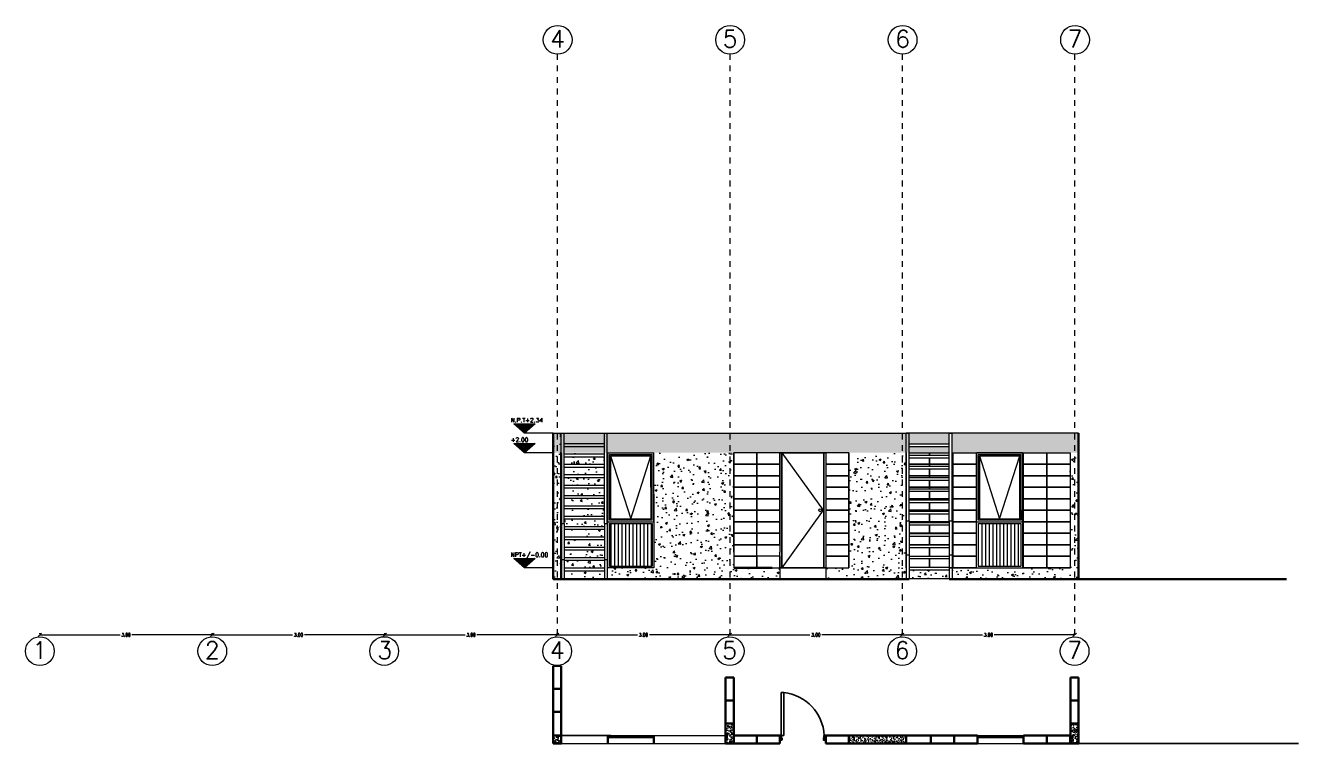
# Model space of a CAD drawing. Header units: inches. Extents: x 15 to 6535, y 214 to 4594.
# Drawn here: x 198.01 to 220.15, y 261.01 to 273.49 of the extents above; entities that cross this region are included whole.
import ezdxf

# ---------------------------------------------------------------- set-up
doc = ezdxf.new("R2010")
doc.units = ezdxf.units.IN
doc.header["$MEASUREMENT"] = 0
doc.linetypes.add('CENTER', pattern=[2, 1.25, -0.25, 0.25, -0.25])
for name, color, linetype, lineweight in [('$1$A-DOOR-FULL', 4, 'Continuous', 25), ('$1$A-FLOR-PATT', 8, 'Continuous', 18), ('$1$A-FURN', 8, 'Continuous', 18), ('$1$A-GLAZ-FULL', 4, 'Continuous', 25), ('$1$A-WALL-FULL', 7, 'Continuous', 35), ('A-ANNO-DIMS', 3, 'Continuous', 18), ('A-ANNO-SYMB', 3, 'Continuous', 18), ('A-ANNO-TEXT', 3, 'Continuous', 18), ('A-DOOR-FULL', 4, 'Continuous', 25), ('A-ELEV-MBE1', 7, 'Continuous', 13), ('A-ELEV-MBE2', 4, 'Continuous', 18), ('A-ELEV-PATT', 8, 'Continuous', 13), ('A-SECT-MCUT', 7, 'Continuous', 35)]:
    doc.layers.add(name, color=color, linetype=linetype, lineweight=lineweight)
doc.layers.add('$1$Layer1', color=7, linetype='Continuous')
doc.layers.add('Layer1', color=7, linetype='Continuous')
doc.styles.add('E-ROMANS', font='romans.shx', dxfattribs={"width": 0.8})
doc.dimstyles.new('E-0050_TICK_12', dxfattribs={"dimscale": 0.001, "dimtxt": 60, "dimasz": 60, "dimexe": 30, "dimexo": 20, "dimgap": 30, "dimtad": 0, "dimzin": 0, "dimdsep": 46, "dimtxsty": 'E-ROMANS', "dimblk": 'OBLIQUE', "dimcen": 30, "dimclrd": 256, "dimclre": 256, "dimclrt": 256, "dimadec": 0, "dimazin": 0, "dimtfac": 1, "dimtmove": 1, "dimatfit": 3, "dimldrblk": 'OPEN90', "dimfxl": 1, "dimtfill": 1, "dimtolj": 1, "dimtzin": 0, "dimlwd": -1, "dimarcsym": 0})
pattern_1 = [(50, (231.60264, 370.6464), (0.3643693, -0.0318782), [0.0381, -0.4191]), (355, (231.60264, 370.6464), (-0.0704857, 0.3821133), [0.03048, -0.33528]), (100.451, (231.633, 370.64374), (0.293885, 0.3502334), [0.03238, -0.35618]), (46.1842, (231.60264, 370.748), (0.542158, -0.0840847), [0.05715, -0.62865]), (96.6356, (231.6478, 370.741), (0.4748085, 0.494851), [0.04857, -0.53427]), (351.184, (231.60264, 370.748), (0.4748092, 0.4948502), [0.04572, -0.50292]), (21, (231.65344, 370.7226), (0.3032298, -0.204531), [0.0381, -0.4191]), (326, (231.65344, 370.7226), (0.123604, 0.3683759), [0.03048, -0.33528]), (71.4514, (231.6787, 370.70555), (0.426833, 0.1638457), [0.03238, -0.35618]), (37.5, (231.60264, 370.6464), (0.0061772, 0.16911008), [0, -0.331216, 0, -0.34036, 0, -0.33655]), (7.5, (231.60264, 370.6464), (0.13363933, 0.20036115), [0, -0.194056, 0, -0.323596, 0, -0.12827]), (327.5, (231.48936, 370.6464), (0.27118119, -0.01145749), [0, -0.127, 0, -0.39624, 0, -0.52578]), (317.5, (231.43856, 370.6464), (0.29625836, 0.050853), [0, -0.1651, 0, -0.263144, 0, -0.37338])]

# ---------------------------------------------------------------- blocks, each defined once
blk = doc.blocks.new('_Oblique')
at = {"color": 0, "linetype": 'ByBlock', "lineweight": -2}
blk.add_line((-0.5, -0.5), (0.5, 0.5), dxfattribs=at)
blk = doc.blocks.new('*D8')
at = {"layer": 'A-ANNO-DIMS', "lineweight": -2, "transparency": 16777216}
for p, q in [((198.258, 262.916), (198.258, 262.926)), ((201.258, 262.916), (201.258, 262.926))]:
    blk.add_line(p, q, dxfattribs=at)
at = {"layer": 'A-ANNO-DIMS', "transparency": 16777216}
for p, q in [((198.258, 262.896), (199.655, 262.896)), ((201.258, 262.896), (199.861, 262.896))]:
    blk.add_line(p, q, dxfattribs=at)
at = {"layer": 'A-ANNO-DIMS', "transparency": 16777216, "xscale": 0.06, "yscale": 0.06, "zscale": 0.06, "rotation": 180}
blk.add_blockref('_Oblique', (198.258, 262.896), dxfattribs=at)
at = {"layer": 'A-ANNO-DIMS', "transparency": 16777216, "xscale": 0.06, "yscale": 0.06, "zscale": 0.06}
blk.add_blockref('_Oblique', (201.258, 262.896), dxfattribs=at)
at = {"layer": 'A-ANNO-DIMS', "transparency": 16777216, "insert": (199.758, 262.896), "char_height": 0.06, "attachment_point": 5, "style": 'E-ROMANS', "bg_fill": 3, "box_fill_scale": 1.25, "bg_fill_color": 256, "bg_fill_true_color": 13158600, "bg_fill_transparency": 0}
blk.add_mtext('\\A1;3.00', dxfattribs=at)
blk = doc.blocks.new('_Open90')
at = {"color": 0, "linetype": 'ByBlock', "lineweight": -2}
for p, q in [((0, 0), (-1, 0)), ((-0.5, 0.5), (0, 0)), ((0, 0), (-0.5, -0.5))]:
    blk.add_line(p, q, dxfattribs=at)
blk = doc.blocks.new('*D9')
at = {"layer": 'A-ANNO-DIMS', "lineweight": -2, "transparency": 16777216}
for p, q in [((201.258, 262.916), (201.258, 262.926)), ((204.258, 262.916), (204.258, 262.926))]:
    blk.add_line(p, q, dxfattribs=at)
at = {"layer": 'A-ANNO-DIMS', "transparency": 16777216}
for p, q in [((201.258, 262.896), (202.655, 262.896)), ((204.258, 262.896), (202.861, 262.896))]:
    blk.add_line(p, q, dxfattribs=at)
at = {"layer": 'A-ANNO-DIMS', "transparency": 16777216, "xscale": 0.06, "yscale": 0.06, "zscale": 0.06, "rotation": 180}
blk.add_blockref('_Oblique', (201.258, 262.896), dxfattribs=at)
at = {"layer": 'A-ANNO-DIMS', "transparency": 16777216, "xscale": 0.06, "yscale": 0.06, "zscale": 0.06}
blk.add_blockref('_Oblique', (204.258, 262.896), dxfattribs=at)
at = {"layer": 'A-ANNO-DIMS', "transparency": 16777216, "insert": (202.758, 262.896), "char_height": 0.06, "attachment_point": 5, "style": 'E-ROMANS', "bg_fill": 3, "box_fill_scale": 1.25, "bg_fill_color": 256, "bg_fill_true_color": 13158600, "bg_fill_transparency": 0}
blk.add_mtext('\\A1;3.00', dxfattribs=at)
blk = doc.blocks.new('*D10')
at = {"layer": 'A-ANNO-DIMS', "lineweight": -2, "transparency": 16777216}
for p, q in [((204.258, 262.916), (204.258, 262.926)), ((207.258, 262.916), (207.258, 262.926))]:
    blk.add_line(p, q, dxfattribs=at)
at = {"layer": 'A-ANNO-DIMS', "transparency": 16777216}
for p, q in [((204.258, 262.896), (205.655, 262.896)), ((207.258, 262.896), (205.861, 262.896))]:
    blk.add_line(p, q, dxfattribs=at)
at = {"layer": 'A-ANNO-DIMS', "transparency": 16777216, "xscale": 0.06, "yscale": 0.06, "zscale": 0.06, "rotation": 180}
blk.add_blockref('_Oblique', (204.258, 262.896), dxfattribs=at)
at = {"layer": 'A-ANNO-DIMS', "transparency": 16777216, "xscale": 0.06, "yscale": 0.06, "zscale": 0.06}
blk.add_blockref('_Oblique', (207.258, 262.896), dxfattribs=at)
at = {"layer": 'A-ANNO-DIMS', "transparency": 16777216, "insert": (205.758, 262.896), "char_height": 0.06, "attachment_point": 5, "style": 'E-ROMANS', "bg_fill": 3, "box_fill_scale": 1.25, "bg_fill_color": 256, "bg_fill_true_color": 13158600, "bg_fill_transparency": 0}
blk.add_mtext('\\A1;3.00', dxfattribs=at)
blk = doc.blocks.new('*D11')
at = {"layer": 'A-ANNO-DIMS', "lineweight": -2, "transparency": 16777216}
for p, q in [((207.258, 262.916), (207.258, 262.926)), ((210.258, 262.916), (210.258, 262.926))]:
    blk.add_line(p, q, dxfattribs=at)
at = {"layer": 'A-ANNO-DIMS', "transparency": 16777216}
for p, q in [((207.258, 262.896), (208.655, 262.896)), ((210.258, 262.896), (208.861, 262.896))]:
    blk.add_line(p, q, dxfattribs=at)
at = {"layer": 'A-ANNO-DIMS', "transparency": 16777216, "xscale": 0.06, "yscale": 0.06, "zscale": 0.06, "rotation": 180}
blk.add_blockref('_Oblique', (207.258, 262.896), dxfattribs=at)
at = {"layer": 'A-ANNO-DIMS', "transparency": 16777216, "xscale": 0.06, "yscale": 0.06, "zscale": 0.06}
blk.add_blockref('_Oblique', (210.258, 262.896), dxfattribs=at)
at = {"layer": 'A-ANNO-DIMS', "transparency": 16777216, "insert": (208.758, 262.896), "char_height": 0.06, "attachment_point": 5, "style": 'E-ROMANS', "bg_fill": 3, "box_fill_scale": 1.25, "bg_fill_color": 256, "bg_fill_true_color": 13158600, "bg_fill_transparency": 0}
blk.add_mtext('\\A1;3.00', dxfattribs=at)
blk = doc.blocks.new('*D12')
at = {"layer": 'A-ANNO-DIMS', "lineweight": -2, "transparency": 16777216}
for p, q in [((210.258, 262.916), (210.258, 262.926)), ((213.258, 262.916), (213.258, 262.926))]:
    blk.add_line(p, q, dxfattribs=at)
at = {"layer": 'A-ANNO-DIMS', "transparency": 16777216}
for p, q in [((210.258, 262.896), (211.655, 262.896)), ((213.258, 262.896), (211.861, 262.896))]:
    blk.add_line(p, q, dxfattribs=at)
at = {"layer": 'A-ANNO-DIMS', "transparency": 16777216, "xscale": 0.06, "yscale": 0.06, "zscale": 0.06, "rotation": 180}
blk.add_blockref('_Oblique', (210.258, 262.896), dxfattribs=at)
at = {"layer": 'A-ANNO-DIMS', "transparency": 16777216, "xscale": 0.06, "yscale": 0.06, "zscale": 0.06}
blk.add_blockref('_Oblique', (213.258, 262.896), dxfattribs=at)
at = {"layer": 'A-ANNO-DIMS', "transparency": 16777216, "insert": (211.758, 262.896), "char_height": 0.06, "attachment_point": 5, "style": 'E-ROMANS', "bg_fill": 3, "box_fill_scale": 1.25, "bg_fill_color": 256, "bg_fill_true_color": 13158600, "bg_fill_transparency": 0}
blk.add_mtext('\\A1;3.00', dxfattribs=at)
blk = doc.blocks.new('*D13')
at = {"layer": 'A-ANNO-DIMS', "lineweight": -2, "transparency": 16777216}
for p, q in [((213.258, 262.916), (213.258, 262.926)), ((216.258, 262.916), (216.258, 262.926))]:
    blk.add_line(p, q, dxfattribs=at)
at = {"layer": 'A-ANNO-DIMS', "transparency": 16777216}
for p, q in [((213.258, 262.896), (214.655, 262.896)), ((216.258, 262.896), (214.861, 262.896))]:
    blk.add_line(p, q, dxfattribs=at)
at = {"layer": 'A-ANNO-DIMS', "transparency": 16777216, "xscale": 0.06, "yscale": 0.06, "zscale": 0.06, "rotation": 180}
blk.add_blockref('_Oblique', (213.258, 262.896), dxfattribs=at)
at = {"layer": 'A-ANNO-DIMS', "transparency": 16777216, "xscale": 0.06, "yscale": 0.06, "zscale": 0.06}
blk.add_blockref('_Oblique', (216.258, 262.896), dxfattribs=at)
at = {"layer": 'A-ANNO-DIMS', "transparency": 16777216, "insert": (214.758, 262.896), "char_height": 0.06, "attachment_point": 5, "style": 'E-ROMANS', "bg_fill": 3, "box_fill_scale": 1.25, "bg_fill_color": 256, "bg_fill_true_color": 13158600, "bg_fill_transparency": 0}
blk.add_mtext('\\A1;3.00', dxfattribs=at)

msp = doc.modelspace()

# ---------------------------------------------------------------- hatches: boundary and pattern name
at = {"layer": '$1$A-FLOR-PATT'}
h = msp.add_hatch(dxfattribs=at)
h.set_pattern_fill('AR-CONC', color=256, scale=0.0005, style=0)
h.set_pattern_definition([(50, (231.60264, 348.15696), (0.091092334, -0.00796954), [0.009525, -0.104775]), (355, (231.60264, 348.15696), (-0.01762141, 0.09552832), [0.00762, -0.08382]), (100.451, (231.61023, 348.15629), (0.07347125, 0.08755834), [0.008095, -0.089045]), (46.1842, (231.60264, 348.18236), (0.13553952, -0.02102116), [0.0142875, -0.1571625]), (96.6356, (231.61393, 348.18061), (0.11870212, 0.12371278), [0.0121425, -0.1335675]), (351.184, (231.60264, 348.18236), (0.1187023, 0.12371256), [0.01143, -0.12573]), (21, (231.61534, 348.17601), (0.07580744, -0.05113276), [0.009525, -0.104775]), (326, (231.61534, 348.17601), (0.03090101, 0.09209398), [0.00762, -0.08382]), (71.4514, (231.62166, 348.17175), (0.106708245, 0.04096143), [0.008095, -0.089045]), (37.5, (231.60264, 348.15696), (0.001544302, 0.04227752), [0, -0.082804, 0, -0.08509, 0, -0.0841375]), (7.5, (231.60264, 348.15696), (0.033409831, 0.050090287), [0, -0.048514, 0, -0.080899, 0, -0.0320675]), (327.5, (231.57432, 348.15696), (0.067795298, -0.002864372), [0, -0.03175, 0, -0.09906, 0, -0.131445]), (317.5, (231.56162, 348.15696), (0.07406459, 0.012713246), [0, -0.041275, 0, -0.065786, 0, -0.093345])])
h.paths.add_polyline_path([(210.328, 261.356), (210.188, 261.356), (210.188, 261.006), (210.328, 261.006)])
h = msp.add_hatch(dxfattribs=at)
h.set_pattern_fill('AR-CONC', color=256, scale=0.0005, style=0)
h.set_pattern_definition([(50, (249.60264, 348.15696), (0.091092334, -0.00796954), [0.009525, -0.104775]), (355, (249.60264, 348.15696), (-0.01762141, 0.09552832), [0.00762, -0.08382]), (100.451, (249.61023, 348.15629), (0.07347125, 0.08755834), [0.008095, -0.089045]), (46.1842, (249.60264, 348.18236), (0.13553952, -0.02102116), [0.0142875, -0.1571625]), (96.6356, (249.61393, 348.18061), (0.11870212, 0.12371278), [0.0121425, -0.1335675]), (351.184, (249.60264, 348.18236), (0.1187023, 0.12371256), [0.01143, -0.12573]), (21, (249.61534, 348.17601), (0.07580744, -0.05113276), [0.009525, -0.104775]), (326, (249.61534, 348.17601), (0.03090101, 0.09209398), [0.00762, -0.08382]), (71.4514, (249.62166, 348.17175), (0.106708245, 0.04096143), [0.008095, -0.089045]), (37.5, (249.60264, 348.15696), (0.001544302, 0.04227752), [0, -0.082804, 0, -0.08509, 0, -0.0841375]), (7.5, (249.60264, 348.15696), (0.033409831, 0.050090287), [0, -0.048514, 0, -0.080899, 0, -0.0320675]), (327.5, (249.57432, 348.15696), (0.067795298, -0.002864372), [0, -0.03175, 0, -0.09906, 0, -0.131445]), (317.5, (249.56162, 348.15696), (0.07406459, 0.012713246), [0, -0.041275, 0, -0.065786, 0, -0.093345])])
h.paths.add_polyline_path([(216.188, 261.006), (216.328, 261.006), (216.328, 261.356), (216.188, 261.356)])
h = msp.add_hatch(dxfattribs=at)
h.set_pattern_fill('AR-CONC', color=256, scale=0.0005, style=0)
h.set_pattern_definition([(50, (239.79264, 348.15696), (0.091092334, -0.00796954), [0.009525, -0.104775]), (355, (239.79264, 348.15696), (-0.01762141, 0.09552832), [0.00762, -0.08382]), (100.451, (239.80023, 348.15629), (0.07347125, 0.08755834), [0.008095, -0.089045]), (46.1842, (239.79264, 348.18236), (0.13553952, -0.02102116), [0.0142875, -0.1571625]), (96.6356, (239.80393, 348.18061), (0.11870212, 0.12371278), [0.0121425, -0.1335675]), (351.184, (239.79264, 348.18236), (0.1187023, 0.12371256), [0.01143, -0.12573]), (21, (239.80534, 348.17601), (0.07580744, -0.05113276), [0.009525, -0.104775]), (326, (239.80534, 348.17601), (0.03090101, 0.09209398), [0.00762, -0.08382]), (71.4514, (239.81166, 348.17175), (0.106708245, 0.04096143), [0.008095, -0.089045]), (37.5, (239.79264, 348.15696), (0.001544302, 0.04227752), [0, -0.082804, 0, -0.08509, 0, -0.0841375]), (7.5, (239.79264, 348.15696), (0.033409831, 0.050090287), [0, -0.048514, 0, -0.080899, 0, -0.0320675]), (327.5, (239.76432, 348.15696), (0.067795298, -0.002864372), [0, -0.03175, 0, -0.09906, 0, -0.131445]), (317.5, (239.75162, 348.15696), (0.07406459, 0.012713246), [0, -0.041275, 0, -0.065786, 0, -0.093345])])
h.paths.add_polyline_path([(207.188, 261.146), (207.188, 261.006), (207.328, 261.006), (207.328, 261.146)])
for points in [[(208.155, 261.11), (208.155, 261.112), (208.141, 261.112), (208.141, 261.134), (208.155, 261.134), (208.155, 261.136), (208.138, 261.136), (208.138, 261.11)], [(208.921, 261.11), (208.921, 261.112), (208.936, 261.112), (208.936, 261.134), (208.921, 261.134), (208.921, 261.136), (208.938, 261.136), (208.938, 261.11)], [(214.585, 261.11), (214.585, 261.112), (214.571, 261.112), (214.571, 261.134), (214.585, 261.134), (214.585, 261.136), (214.568, 261.136), (214.568, 261.11)], [(215.351, 261.11), (215.351, 261.112), (215.366, 261.112), (215.366, 261.134), (215.351, 261.134), (215.351, 261.136), (215.368, 261.136), (215.368, 261.11)]]:
    msp.add_hatch(color=256, dxfattribs=at).paths.add_polyline_path(points)
h = msp.add_hatch(dxfattribs=at)
h.set_pattern_fill('AR-CONC', color=256, scale=0.0005, style=0)
h.set_pattern_definition([(50, (231.59264, 348.15696), (0.091092334, -0.00796954), [0.009525, -0.104775]), (355, (231.59264, 348.15696), (-0.01762141, 0.09552832), [0.00762, -0.08382]), (100.451, (231.60023, 348.15629), (0.07347125, 0.08755834), [0.008095, -0.089045]), (46.1842, (231.59264, 348.18236), (0.13553952, -0.02102116), [0.0142875, -0.1571625]), (96.6356, (231.60393, 348.18061), (0.11870212, 0.12371278), [0.0121425, -0.1335675]), (351.184, (231.59264, 348.18236), (0.1187023, 0.12371256), [0.01143, -0.12573]), (21, (231.60534, 348.17601), (0.07580744, -0.05113276), [0.009525, -0.104775]), (326, (231.60534, 348.17601), (0.03090101, 0.09209398), [0.00762, -0.08382]), (71.4514, (231.61166, 348.17175), (0.106708245, 0.04096143), [0.008095, -0.089045]), (37.5, (231.59264, 348.15696), (0.001544302, 0.04227752), [0, -0.082804, 0, -0.08509, 0, -0.0841375]), (7.5, (231.59264, 348.15696), (0.033409831, 0.050090287), [0, -0.048514, 0, -0.080899, 0, -0.0320675]), (327.5, (231.56432, 348.15696), (0.067795298, -0.002864372), [0, -0.03175, 0, -0.09906, 0, -0.131445]), (317.5, (231.55162, 348.15696), (0.07406459, 0.012713246), [0, -0.041275, 0, -0.065786, 0, -0.093345])])
h.paths.add_polyline_path([(212.328, 261.146), (212.328, 261.006), (213.328, 261.006), (213.328, 261.146)])
at = {"layer": 'A-ELEV-PATT'}
h = msp.add_hatch(dxfattribs=at)
h.set_pattern_fill('ANSI31', color=256, scale=0.005, angle=225, style=0)
h.set_pattern_definition([(270, (411.171598, 134.736507), (0.015875, -4e-17), [])])
h.paths.add_polyline_path([(206.504, 266.564), (206.688, 266.402), (206.872, 266.564)])
h = msp.add_hatch(dxfattribs=at)
h.set_pattern_fill('ANSI31', color=256, scale=0.005, angle=225, style=0)
h.set_pattern_definition([(270, (411.171598, 134.396507), (0.015875, -4e-17), [])])
h.paths.add_polyline_path([(206.504, 266.224), (206.688, 266.062), (206.872, 266.224)])
h = msp.add_hatch(dxfattribs=at)
h.set_pattern_fill('AR-CONC', color=256, scale=0.002, style=0)
h.set_pattern_definition([(50, (231.59264, 370.6464), (0.3643693, -0.0318782), [0.0381, -0.4191]), (355, (231.59264, 370.6464), (-0.0704857, 0.3821133), [0.03048, -0.33528]), (100.451, (231.623, 370.64374), (0.293885, 0.3502334), [0.03238, -0.35618]), (46.1842, (231.59264, 370.748), (0.542158, -0.0840847), [0.05715, -0.62865]), (96.6356, (231.6378, 370.741), (0.4748085, 0.494851), [0.04857, -0.53427]), (351.184, (231.59264, 370.748), (0.4748092, 0.4948502), [0.04572, -0.50292]), (21, (231.64344, 370.7226), (0.3032298, -0.204531), [0.0381, -0.4191]), (326, (231.64344, 370.7226), (0.123604, 0.3683759), [0.03048, -0.33528]), (71.4514, (231.6687, 370.70555), (0.426833, 0.1638457), [0.03238, -0.35618]), (37.5, (231.59264, 370.6464), (0.0061772, 0.16911008), [0, -0.331216, 0, -0.34036, 0, -0.33655]), (7.5, (231.59264, 370.6464), (0.13363933, 0.20036115), [0, -0.194056, 0, -0.323596, 0, -0.12827]), (327.5, (231.47936, 370.6464), (0.27118119, -0.01145749), [0, -0.127, 0, -0.39624, 0, -0.52578]), (317.5, (231.42856, 370.6464), (0.29625836, 0.050853), [0, -0.1651, 0, -0.263144, 0, -0.37338])])
h.paths.add_polyline_path([(207.378, 264.732), (207.378, 264.602), (208.078, 264.602), (208.078, 264.732)])
h.paths.add_polyline_path([(207.378, 265.992), (207.378, 265.862), (208.078, 265.862), (208.078, 265.992)])
h.paths.add_polyline_path([(207.378, 266.062), (207.378, 266.042), (208.078, 266.042), (208.078, 266.062)])
h.paths.add_polyline_path([(207.378, 265.812), (207.378, 265.682), (208.078, 265.682), (208.078, 265.812)])
h.paths.add_polyline_path([(207.328, 263.862), (207.328, 266.402), (207.188, 266.402), (207.188, 263.862)])
h.paths.add_polyline_path([(207.378, 265.632), (207.378, 265.502), (208.078, 265.502), (208.078, 265.632)])
h.paths.add_polyline_path([(207.378, 264.012), (207.378, 263.862), (208.078, 263.862), (208.078, 264.012)])
h.paths.add_polyline_path([(207.378, 265.452), (207.378, 265.322), (208.078, 265.322), (208.078, 265.452)])
h.paths.add_polyline_path([(207.378, 264.192), (207.378, 264.062), (208.078, 264.062), (208.078, 264.192)])
h.paths.add_polyline_path([(207.378, 265.272), (207.378, 265.142), (208.078, 265.142), (208.078, 265.272)])
h.paths.add_polyline_path([(207.378, 264.372), (207.378, 264.242), (208.078, 264.242), (208.078, 264.372)])
h.paths.add_polyline_path([(207.378, 265.092), (207.378, 264.962), (208.078, 264.962), (208.078, 265.092)])
h.paths.add_polyline_path([(207.378, 264.552), (207.378, 264.422), (208.078, 264.422), (208.078, 264.552)])
h.paths.add_polyline_path([(207.378, 264.912), (207.378, 264.782), (208.078, 264.782), (208.078, 264.912)])
h = msp.add_hatch(dxfattribs=at)
h.set_pattern_fill('AR-CONC', color=256, scale=0.002, angle=360, style=0)
h.set_pattern_definition([(50, (183.52063, 214.30222), (0.3643693, -0.0318782), [0.0381, -0.4191]), (355, (183.52063, 214.30222), (-0.0704857, 0.3821133), [0.03048, -0.33528]), (100.451, (183.551, 214.29956), (0.293885, 0.3502334), [0.03238, -0.35618]), (46.1842, (183.52063, 214.4038), (0.542158, -0.0840847), [0.05715, -0.62865]), (96.6356, (183.5658, 214.3968), (0.4748085, 0.494851), [0.04857, -0.53427]), (351.184, (183.5206, 214.4038), (0.474809, 0.49485), [0.04572, -0.50292]), (21, (183.57143, 214.37842), (0.3032298, -0.204531), [0.0381, -0.4191]), (326, (183.57143, 214.37842), (0.123604, 0.368376), [0.03048, -0.33528]), (71.4514, (183.5967, 214.36138), (0.426833, 0.1638457), [0.03238, -0.35618]), (37.5, (183.52063, 214.30222), (0.0061772, 0.16911008), [0, -0.331216, 0, -0.34036, 0, -0.33655]), (7.5, (183.52063, 214.30222), (0.1336393, 0.20036115), [0, -0.194056, 0, -0.323596, 0, -0.12827]), (327.5, (183.40734, 214.30222), (0.2711812, -0.0114575), [0, -0.127, 0, -0.39624, 0, -0.52578]), (317.5, (183.35654, 214.30222), (0.2962584, 0.050853), [0, -0.1651, 0, -0.263144, 0, -0.37338])])
h.paths.add_polyline_path([(214.078, 266.217), (214.078, 266.172), (213.378, 266.172), (213.378, 266.217)])
h.paths.add_polyline_path([(214.128, 266.402), (214.128, 266.062), (216.328, 266.062), (216.328, 266.402)])
h.paths.add_polyline_path([(214.078, 266.062), (214.078, 266.402), (207.188, 266.402), (207.188, 266.062)])
h = msp.add_hatch(dxfattribs=at)
h.set_pattern_fill('AR-CONC', color=256, scale=0.002, style=0)
h.set_pattern_definition(pattern_1)
h.paths.add_polyline_path([(210.188, 263.862), (211.128, 263.862), (211.128, 264.062), (210.328, 264.062), (210.328, 264.662), (210.328, 264.862), (210.328, 265.062), (210.328, 265.262), (210.328, 265.462), (210.328, 265.662), (210.328, 265.862), (210.328, 266.059), (208.938, 266.059), (208.938, 264.912), (208.938, 264.062), (208.138, 264.062), (208.128, 264.062), (208.128, 263.862)])
h.paths.add_polyline_path([(213.328, 264.877), (213.328, 266.062), (212.328, 266.062), (212.328, 265.862), (212.328, 265.662), (212.328, 265.462), (212.328, 265.262), (212.328, 265.062), (212.328, 264.862), (212.328, 264.662), (212.328, 264.462), (212.328, 264.262), (212.328, 264.062), (211.928, 264.062), (211.928, 263.862), (213.328, 263.862)])
h = msp.add_hatch(dxfattribs=at)
h.set_pattern_fill('AR-CONC', color=256, scale=0.002, style=0)
h.set_pattern_definition(pattern_1)
h.paths.add_polyline_path([(213.378, 264.027), (213.378, 263.877), (214.078, 263.877), (214.078, 264.027)])
h.paths.add_polyline_path([(214.128, 264.062), (214.128, 263.862), (216.328, 263.862), (216.328, 266.062), (216.178, 266.062), (216.178, 264.062)])
h = msp.add_hatch(dxfattribs=at)
h.set_pattern_fill('ANSI31', color=256, scale=0.02, angle=45, style=0)
h.set_pattern_definition([(90, (240.20264, 370.6464), (-0.0635, 7e-18), [])])
h.paths.add_polyline_path([(208.908, 264.832), (208.168, 264.832), (208.168, 264.092), (208.908, 264.092)])
h = msp.add_hatch(dxfattribs=at)
h.set_pattern_fill('ANSI31', color=256, scale=0.02, angle=45, style=0)
h.set_pattern_definition([(90, (231.60264, 370.6464), (-0.0635, 7e-18), [])])
h.paths.add_polyline_path([(214.583, 264.832), (214.583, 264.092), (215.323, 264.092), (215.323, 264.832)])
h = msp.add_hatch(dxfattribs=at)
h.set_pattern_fill('ANSI31', color=256, scale=0.005, angle=225, style=0)
h.set_pattern_definition([(270, (411.171598, 132.396507), (0.015875, -4e-17), [])])
h.paths.add_polyline_path([(206.504, 264.224), (206.688, 264.062), (206.872, 264.224)])

# ---------------------------------------------------------------- linework, layer by layer
at = {"layer": '$1$A-DOOR-FULL'}
msp.add_lwpolyline([(211.153, 261.896), (211.153, 261.146), (211.198, 261.146), (211.198, 261.896)], close=True, dxfattribs=at)
msp.add_arc((211.106, 261.103), 0.798, 3.0933, 83.3637, dxfattribs=at)
at = {"layer": '$1$A-FURN', "ltscale": 0.8}
for p, q in [((207.328, 261.146), (210.188, 261.146)), ((210.338, 261.146), (211.198, 261.146)), ((211.903, 261.146), (216.178, 261.146)), ((207.178, 261.006), (207.178, 261.006)), ((207.328, 261.006), (210.188, 261.006)), ((214.128, 261.006), (213.328, 261.006))]:
    msp.add_line(p, q, dxfattribs=at)
at = {"layer": '$1$A-FURN'}
for p, q in [((208.138, 261.146), (208.938, 261.146)), ((214.568, 261.146), (215.368, 261.146)), ((208.138, 261.006), (208.938, 261.006)), ((214.568, 261.006), (215.368, 261.006))]:
    msp.add_line(p, q, dxfattribs=at)
at = {"layer": '$1$A-FURN', "ltscale": 0.04}
msp.add_line((213.178, 261.006), (213.128, 261.006), dxfattribs=at)
at = {"layer": '$1$A-GLAZ-FULL'}
for p, q in [((208.138, 261.136), (208.921, 261.136)), ((208.938, 261.136), (208.138, 261.136)), ((208.938, 261.11), (208.138, 261.11)), ((208.15, 261.116), (208.15, 261.13)), ((208.15, 261.13), (208.179, 261.13)), ((208.15, 261.116), (208.179, 261.116)), ((208.912, 261.125), (208.169, 261.125)), ((208.169, 261.125), (208.169, 261.12)), ((208.912, 261.12), (208.169, 261.12)), ((208.179, 261.125), (208.179, 261.13)), ((208.179, 261.116), (208.179, 261.12)), ((208.931, 261.13), (208.902, 261.13)), ((208.902, 261.125), (208.902, 261.13)), ((208.902, 261.116), (208.902, 261.12)), ((208.931, 261.116), (208.902, 261.116)), ((208.912, 261.12), (208.912, 261.125)), ((208.921, 261.136), (208.938, 261.136)), ((208.921, 261.134), (208.921, 261.136)), ((208.921, 261.11), (208.921, 261.112)), ((208.921, 261.112), (208.936, 261.112)), ((208.931, 261.116), (208.931, 261.13)), ((208.936, 261.112), (208.936, 261.134)), ((214.568, 261.136), (215.351, 261.136)), ((215.368, 261.136), (214.568, 261.136)), ((215.368, 261.11), (214.568, 261.11)), ((214.58, 261.116), (214.58, 261.13)), ((214.58, 261.13), (214.609, 261.13)), ((214.58, 261.116), (214.609, 261.116)), ((215.342, 261.125), (214.599, 261.125)), ((214.599, 261.125), (214.599, 261.12)), ((215.342, 261.12), (214.599, 261.12)), ((214.609, 261.125), (214.609, 261.13)), ((214.609, 261.116), (214.609, 261.12)), ((215.361, 261.13), (215.332, 261.13)), ((215.332, 261.125), (215.332, 261.13)), ((215.332, 261.116), (215.332, 261.12)), ((215.361, 261.116), (215.332, 261.116)), ((215.342, 261.12), (215.342, 261.125)), ((215.351, 261.136), (215.368, 261.136)), ((215.351, 261.134), (215.351, 261.136)), ((215.351, 261.11), (215.351, 261.112)), ((215.351, 261.112), (215.366, 261.112)), ((215.361, 261.116), (215.361, 261.13)), ((215.366, 261.112), (215.366, 261.134))]:
    msp.add_line(p, q, dxfattribs=at)
at = {"layer": '$1$A-WALL-FULL'}
for p, q in [((207.188, 262.356), (207.328, 262.356)), ((207.188, 261.956), (207.188, 262.356)), ((207.328, 262.356), (207.188, 262.356)), ((207.328, 262.356), (207.328, 261.956)), ((210.188, 262.156), (210.328, 262.156)), ((210.328, 262.156), (210.188, 262.156)), ((210.188, 262.156), (210.188, 261.756)), ((210.328, 261.756), (210.328, 262.156)), ((216.328, 262.156), (216.188, 262.156)), ((216.188, 262.156), (216.328, 262.156)), ((216.188, 261.756), (216.188, 262.156)), ((216.328, 262.156), (216.328, 261.756)), ((207.328, 261.956), (207.188, 261.956)), ((207.188, 261.956), (207.328, 261.956)), ((207.188, 261.556), (207.188, 261.956)), ((207.328, 261.956), (207.328, 261.556)), ((207.188, 261.556), (207.328, 261.556)), ((207.188, 261.006), (207.188, 261.556)), ((207.328, 261.556), (207.188, 261.556)), ((207.328, 261.556), (207.328, 261.146)), ((210.328, 261.756), (210.188, 261.756)), ((210.188, 261.756), (210.188, 261.356)), ((210.188, 261.756), (210.328, 261.756)), ((210.328, 261.356), (210.328, 261.756)), ((216.328, 261.756), (216.188, 261.756)), ((216.188, 261.756), (216.328, 261.756)), ((216.188, 261.356), (216.188, 261.756)), ((216.328, 261.756), (216.328, 261.356)), ((210.188, 261.356), (210.328, 261.356)), ((216.328, 261.356), (216.188, 261.356)), ((207.328, 261.146), (207.188, 261.146)), ((208.138, 261.006), (208.138, 261.146)), ((208.938, 261.146), (208.938, 261.006)), ((210.728, 261.146), (210.328, 261.146)), ((210.328, 261.146), (210.328, 261.006)), ((211.128, 261.146), (210.728, 261.146)), ((210.728, 261.146), (210.728, 261.006)), ((210.728, 261.006), (210.728, 261.146)), ((211.128, 261.006), (211.128, 261.146)), ((213.758, 261.146), (213.328, 261.146)), ((214.163, 261.146), (213.758, 261.146)), ((213.758, 261.146), (213.758, 261.006)), ((213.758, 261.006), (213.758, 261.146)), ((214.568, 261.146), (214.163, 261.146)), ((214.163, 261.146), (214.163, 261.006)), ((214.163, 261.006), (214.163, 261.146)), ((214.568, 261.006), (214.568, 261.146)), ((215.773, 261.146), (215.368, 261.146)), ((215.368, 261.146), (215.368, 261.006)), ((216.178, 261.146), (215.773, 261.146)), ((215.773, 261.146), (215.773, 261.006)), ((215.773, 261.006), (215.773, 261.146)), ((216.178, 261.006), (216.178, 261.146)), ((210.328, 261.006), (210.188, 261.006)), ((210.328, 261.006), (210.188, 261.006)), ((210.188, 261.006), (210.328, 261.006)), ((210.188, 261.006), (210.328, 261.006)), ((210.328, 261.006), (210.728, 261.006)), ((210.728, 261.006), (211.128, 261.006)), ((213.328, 261.006), (213.758, 261.006)), ((213.758, 261.006), (214.163, 261.006)), ((214.163, 261.006), (214.568, 261.006)), ((215.368, 261.006), (215.773, 261.006)), ((215.773, 261.006), (216.178, 261.006))]:
    msp.add_line(p, q, dxfattribs=at)
for points in [[(210.188, 261.356), (210.328, 261.356), (210.328, 261.006), (210.188, 261.006)], [(216.188, 261.356), (216.328, 261.356), (216.328, 261.006), (216.188, 261.006)], [(211.928, 261.006), (212.328, 261.006), (212.328, 261.146), (211.928, 261.146)], [(212.328, 261.146), (213.328, 261.146), (213.328, 261.006), (212.328, 261.006)]]:
    msp.add_lwpolyline(points, close=True, dxfattribs=at)
for points in [[(207.188, 261.146), (207.328, 261.146), (207.328, 261.006), (207.188, 261.006)], [(211.128, 261.101), (211.128, 261.101), (211.128, 261.146), (211.153, 261.146), (211.153, 261.101)], [(211.128, 261.101), (211.128, 261.101), (211.128, 261.146), (211.153, 261.146), (211.153, 261.101)], [(211.153, 261.101), (211.163, 261.101), (211.163, 261.069), (211.128, 261.069), (211.128, 261.101)], [(211.903, 261.101), (211.893, 261.101), (211.893, 261.069), (211.928, 261.069), (211.928, 261.101)], [(211.928, 261.101), (211.928, 261.101), (211.928, 261.146), (211.903, 261.146), (211.903, 261.101)], [(211.928, 261.101), (211.928, 261.101), (211.928, 261.146), (211.903, 261.146), (211.903, 261.101)], [(207.188, 261.006), (207.328, 261.006)]]:
    msp.add_lwpolyline(points, dxfattribs=at)
at = {"layer": '$1$Layer1', "color": 7, "true_color": 0xffffff}
for p, q in [((207.328, 261.146), (208.188, 261.146)), ((216.328, 261.006), (220.153, 261.006))]:
    msp.add_line(p, q, dxfattribs=at)
for p, q in [((213.328, 266.402), (213.378, 266.402)), ((214.078, 266.402), (214.128, 266.402)), ((211.128, 266.062), (211.163, 266.062)), ((211.893, 266.062), (211.928, 266.062))]:
    msp.add_line(p, q)
at = {"layer": 'A-ANNO-SYMB', "linetype": 'CENTER', "ltscale": 0.04}
for p, q in [((207.258, 272.996), (207.258, 262.862)), ((210.258, 272.996), (210.258, 262.862)), ((213.258, 272.996), (213.258, 262.862)), ((216.258, 272.996), (216.258, 262.862))]:
    msp.add_line(p, q, dxfattribs=at)
at = {"layer": 'A-ANNO-SYMB'}
for points in [[(206.688, 266.402), (206.504, 266.564), (206.872, 266.564)], [(206.688, 266.062), (206.504, 266.224), (206.872, 266.224)], [(206.688, 264.062), (206.504, 264.224), (206.872, 264.224)]]:
    msp.add_lwpolyline(points, close=True, dxfattribs=at)
for centre in [(207.266, 273.244), (210.266, 273.244), (213.266, 273.244), (216.266, 273.244), (204.249, 262.614), (198.258, 262.612), (201.258, 262.612), (207.258, 262.612), (210.258, 262.612), (213.258, 262.612), (216.258, 262.612)]:
    msp.add_circle(centre, 0.25, dxfattribs=at)
at = {"layer": 'A-DOOR-FULL'}
for p, q in [((211.893, 266.062), (211.163, 266.062)), ((211.163, 264.062), (211.163, 266.062)), ((211.893, 266.062), (211.893, 264.062)), ((211.928, 264.062), (211.128, 264.062))]:
    msp.add_line(p, q, dxfattribs=at)
at = {"layer": 'A-ELEV-MBE1'}
for p, q in [((207.188, 266.402), (210.188, 266.402)), ((207.328, 264.827), (207.328, 266.402)), ((207.328, 264.833), (207.328, 266.402)), ((207.378, 264.833), (207.378, 266.402)), ((207.378, 266.222), (208.078, 266.222)), ((208.078, 264.833), (208.078, 266.402)), ((208.128, 264.833), (208.128, 266.402)), ((214.078, 266.402), (213.378, 266.402)), ((216.328, 266.402), (214.128, 266.402)), ((207.378, 266.172), (208.078, 266.172)), ((207.378, 266.042), (208.078, 266.042)), ((207.378, 265.992), (208.078, 265.992)), ((208.138, 264.062), (208.138, 266.062)), ((208.138, 266.062), (208.938, 266.062)), ((208.168, 266.032), (208.908, 266.032)), ((208.168, 264.892), (208.168, 266.032)), ((208.908, 264.892), (208.908, 266.032)), ((208.938, 264.862), (208.938, 266.062)), ((210.328, 264.332), (210.328, 266.062)), ((211.128, 266.062), (211.128, 264.332)), ((211.928, 266.062), (211.928, 264.062)), ((212.328, 266.062), (212.328, 264.062)), ((213.328, 266.062), (213.328, 264.062)), ((213.378, 266.062), (214.078, 266.062)), ((214.128, 266.062), (216.178, 266.062)), ((214.553, 266.062), (214.853, 266.062)), ((214.553, 264.062), (214.553, 266.062)), ((215.353, 266.062), (214.553, 266.062)), ((214.583, 266.032), (215.323, 266.032)), ((214.583, 264.892), (214.583, 266.032)), ((215.323, 264.892), (215.323, 266.032)), ((215.353, 264.862), (215.353, 266.062)), ((207.378, 265.862), (208.078, 265.862)), ((207.378, 265.812), (208.078, 265.812)), ((207.378, 265.682), (208.078, 265.682)), ((207.378, 265.632), (208.078, 265.632)), ((207.378, 265.502), (208.078, 265.502)), ((207.378, 265.452), (208.078, 265.452)), ((207.378, 265.322), (208.078, 265.322)), ((208.938, 265.345), (208.938, 264.912)), ((215.353, 265.345), (215.353, 264.912)), ((207.378, 265.272), (208.078, 265.272)), ((207.378, 265.142), (208.078, 265.142)), ((207.378, 265.092), (208.078, 265.092)), ((207.328, 264.877), (207.328, 263.862)), ((207.378, 264.962), (208.078, 264.962)), ((207.378, 264.912), (208.078, 264.912)), ((208.138, 264.862), (208.938, 264.862)), ((208.908, 264.892), (208.168, 264.892)), ((208.938, 265.062), (208.938, 264.062)), ((214.553, 264.862), (215.353, 264.862)), ((214.583, 265.062), (214.583, 264.892)), ((215.323, 264.892), (214.583, 264.892)), ((215.323, 265.062), (215.323, 264.892)), ((215.353, 265.062), (215.353, 264.062)), ((207.328, 264.833), (207.378, 264.833)), ((207.328, 264.833), (207.328, 264.206)), ((207.378, 264.833), (207.378, 264.206)), ((207.378, 264.782), (208.078, 264.782)), ((207.378, 264.732), (208.078, 264.732)), ((208.078, 264.833), (208.078, 264.206)), ((208.078, 264.833), (208.128, 264.833)), ((208.128, 264.833), (208.128, 264.206)), ((208.168, 264.832), (208.908, 264.832)), ((208.168, 264.832), (208.168, 264.092)), ((208.908, 264.832), (208.908, 264.092)), ((214.583, 264.832), (215.323, 264.832)), ((214.583, 264.832), (214.583, 264.092)), ((215.323, 264.832), (215.323, 264.092)), ((207.378, 264.602), (208.078, 264.602)), ((207.378, 264.552), (208.078, 264.552)), ((207.378, 264.422), (208.078, 264.422)), ((211.128, 264.462), (210.728, 264.462)), ((207.328, 264.206), (207.328, 263.862)), ((207.328, 264.206), (207.378, 264.206)), ((207.378, 264.372), (208.078, 264.372)), ((207.378, 264.242), (208.078, 264.242)), ((207.378, 264.206), (207.378, 263.862)), ((208.078, 264.206), (208.078, 263.862)), ((208.078, 264.206), (208.128, 264.206)), ((208.128, 264.206), (208.128, 263.862)), ((210.328, 264.262), (210.328, 264.062)), ((211.128, 264.262), (211.128, 264.332)), ((211.128, 264.262), (211.128, 264.062)), ((211.128, 264.262), (211.128, 264.062)), ((207.378, 264.192), (208.078, 264.192)), ((207.378, 264.062), (208.078, 264.062)), ((207.378, 264.062), (208.078, 264.062)), ((207.378, 264.012), (208.078, 264.012)), ((208.938, 264.062), (208.138, 264.062)), ((208.168, 264.092), (208.908, 264.092)), ((211.128, 264.062), (211.128, 263.862)), ((211.928, 264.062), (211.928, 263.862)), ((214.078, 264.062), (216.188, 264.062)), ((214.553, 264.062), (215.363, 264.062)), ((214.583, 264.092), (215.323, 264.092)), ((207.188, 263.862), (213.378, 263.862)), ((214.078, 263.862), (216.337, 263.862))]:
    msp.add_line(p, q, dxfattribs=at)
at = {"layer": 'A-ELEV-MBE1', "color": 4}
for p, q in [((208.187, 266.009), (208.889, 266.009)), ((214.602, 266.009), (215.304, 266.009)), ((208.187, 264.915), (208.889, 264.915)), ((214.602, 264.915), (215.304, 264.915))]:
    msp.add_line(p, q, dxfattribs=at)
at = {"layer": 'A-ELEV-MBE1'}
for points in [[(208.215, 266.402), (210.18, 266.402)], [(210.188, 266.402), (213.328, 266.402)], [(213.733, 265.977), (213.733, 265.862), (213.378, 265.862), (213.378, 266.062), (213.733, 266.062), (213.733, 266.022)], [(213.733, 266.022), (213.733, 266.062), (214.078, 266.062)], [(214.078, 265.862), (213.733, 265.862), (213.733, 265.977)], [(214.128, 266.062), (214.138, 266.062), (214.138, 265.862), (214.128, 265.862)], [(213.733, 265.782), (213.733, 265.662), (213.378, 265.662), (213.378, 265.862), (213.733, 265.862), (213.733, 265.827)], [(213.733, 265.827), (213.733, 265.862), (214.078, 265.862)], [(214.078, 265.662), (213.733, 265.662), (213.733, 265.782)], [(214.128, 265.862), (214.138, 265.862), (214.138, 265.662), (214.128, 265.662)], [(213.328, 265.462), (213.328, 265.662)], [(213.378, 265.662), (213.733, 265.662), (213.733, 265.632)], [(213.733, 265.587), (213.733, 265.462), (213.378, 265.462)], [(213.733, 265.632), (213.733, 265.662), (214.078, 265.662)], [(214.078, 265.462), (213.733, 265.462), (213.733, 265.587)], [(214.128, 265.662), (214.138, 265.662), (214.138, 265.462), (214.128, 265.462)], [(213.328, 265.262), (213.328, 265.462)], [(213.378, 265.462), (213.733, 265.462), (213.733, 265.437)], [(213.733, 265.392), (213.733, 265.262), (213.378, 265.262)], [(213.733, 265.437), (213.733, 265.462), (214.078, 265.462)], [(214.078, 265.262), (213.733, 265.262), (213.733, 265.392)], [(214.128, 265.462), (214.138, 265.462), (214.138, 265.262), (214.128, 265.262)], [(213.328, 265.062), (213.328, 265.262)], [(213.378, 265.262), (213.733, 265.262), (213.733, 265.242)], [(213.733, 265.197), (213.733, 265.062), (213.378, 265.062)], [(213.733, 265.242), (213.733, 265.262), (214.078, 265.262)], [(214.078, 265.062), (213.733, 265.062), (213.733, 265.197)], [(214.128, 265.262), (214.138, 265.262), (214.138, 265.062), (214.128, 265.062)], [(213.328, 264.862), (213.328, 265.062)], [(213.328, 264.662), (213.328, 264.862)], [(213.378, 265.062), (213.733, 265.062), (213.733, 265.047)], [(213.733, 265.002), (213.733, 264.862), (213.378, 264.862)], [(213.378, 264.862), (213.733, 264.862), (213.733, 264.852)], [(213.733, 265.047), (213.733, 265.062), (214.078, 265.062)], [(214.078, 264.862), (213.733, 264.862), (213.733, 265.002)], [(213.733, 264.852), (213.733, 264.862), (214.078, 264.862)], [(214.128, 265.062), (214.138, 265.062), (214.138, 264.862), (214.128, 264.862)], [(214.128, 264.862), (214.138, 264.862), (214.138, 264.662), (214.128, 264.662)], [(213.328, 264.462), (213.328, 264.662)], [(213.733, 264.807), (213.733, 264.662), (213.378, 264.662)], [(213.378, 264.662), (213.733, 264.662), (213.733, 264.657)], [(214.078, 264.662), (213.733, 264.662), (213.733, 264.807)], [(213.733, 264.657), (213.733, 264.662), (214.078, 264.662)], [(214.128, 264.662), (214.138, 264.662), (214.138, 264.462), (214.128, 264.462)], [(210.728, 264.262), (210.728, 264.462), (210.328, 264.462), (210.328, 264.262)], [(213.328, 264.262), (213.328, 264.462)], [(213.733, 264.612), (213.733, 264.462), (213.378, 264.462)], [(213.378, 264.462), (213.733, 264.462)], [(214.078, 264.462), (213.733, 264.462), (213.733, 264.612)], [(213.733, 264.462), (213.733, 264.462), (214.078, 264.462)], [(213.733, 264.267), (213.733, 264.417)], [(213.733, 264.417), (213.733, 264.267)], [(214.128, 264.462), (214.138, 264.462), (214.138, 264.262), (214.128, 264.262)], [(210.338, 264.262), (210.738, 264.262)], [(213.328, 264.062), (213.328, 264.262)], [(213.733, 264.222), (213.733, 264.072)], [(213.733, 264.072), (213.733, 264.222)], [(214.128, 264.262), (214.138, 264.262), (214.138, 264.062), (214.078, 264.062)]]:
    msp.add_lwpolyline(points, dxfattribs=at)
for points in [[(210.328, 265.862), (210.728, 265.862), (210.728, 266.062), (210.328, 266.062)], [(210.728, 265.862), (211.128, 265.862), (211.128, 266.062), (210.728, 266.062)], [(211.928, 265.862), (212.328, 265.862), (212.328, 266.062), (211.928, 266.062)], [(214.138, 266.062), (214.543, 266.062), (214.543, 265.862), (214.138, 265.862)], [(215.368, 266.062), (215.773, 266.062), (215.773, 265.862), (215.368, 265.862)], [(215.773, 266.062), (216.178, 266.062), (216.178, 265.862), (215.773, 265.862)], [(210.328, 265.662), (210.728, 265.662), (210.728, 265.862), (210.328, 265.862)], [(210.728, 265.662), (211.128, 265.662), (211.128, 265.862), (210.728, 265.862)], [(211.928, 265.662), (212.328, 265.662), (212.328, 265.862), (211.928, 265.862)], [(214.138, 265.862), (214.543, 265.862), (214.543, 265.662), (214.138, 265.662)], [(215.368, 265.862), (215.773, 265.862), (215.773, 265.662), (215.368, 265.662)], [(215.773, 265.862), (216.178, 265.862), (216.178, 265.662), (215.773, 265.662)], [(210.328, 265.462), (210.728, 265.462), (210.728, 265.662), (210.328, 265.662)], [(210.728, 265.462), (211.128, 265.462), (211.128, 265.662), (210.728, 265.662)], [(211.928, 265.462), (212.328, 265.462), (212.328, 265.662), (211.928, 265.662)], [(214.138, 265.662), (214.543, 265.662), (214.543, 265.462), (214.138, 265.462)], [(215.368, 265.662), (215.773, 265.662), (215.773, 265.462), (215.368, 265.462)], [(215.773, 265.662), (216.178, 265.662), (216.178, 265.462), (215.773, 265.462)], [(210.328, 265.262), (210.728, 265.262), (210.728, 265.462), (210.328, 265.462)], [(210.728, 265.262), (211.128, 265.262), (211.128, 265.462), (210.728, 265.462)], [(211.928, 265.262), (212.328, 265.262), (212.328, 265.462), (211.928, 265.462)], [(214.138, 265.462), (214.543, 265.462), (214.543, 265.262), (214.138, 265.262)], [(215.368, 265.462), (215.773, 265.462), (215.773, 265.262), (215.368, 265.262)], [(215.773, 265.462), (216.178, 265.462), (216.178, 265.262), (215.773, 265.262)], [(210.328, 265.062), (210.728, 265.062), (210.728, 265.262), (210.328, 265.262)], [(210.728, 265.062), (211.128, 265.062), (211.128, 265.262), (210.728, 265.262)], [(211.928, 265.062), (212.328, 265.062), (212.328, 265.262), (211.928, 265.262)], [(214.138, 265.262), (214.543, 265.262), (214.543, 265.062), (214.138, 265.062)], [(215.368, 265.262), (215.773, 265.262), (215.773, 265.062), (215.368, 265.062)], [(215.773, 265.262), (216.178, 265.262), (216.178, 265.062), (215.773, 265.062)], [(210.328, 264.862), (210.728, 264.862), (210.728, 265.062), (210.328, 265.062)], [(210.328, 264.662), (210.728, 264.662), (210.728, 264.862), (210.328, 264.862)], [(210.728, 264.862), (211.128, 264.862), (211.128, 265.062), (210.728, 265.062)], [(210.728, 264.662), (211.128, 264.662), (211.128, 264.862), (210.728, 264.862)], [(211.928, 264.862), (212.328, 264.862), (212.328, 265.062), (211.928, 265.062)], [(211.928, 264.662), (212.328, 264.662), (212.328, 264.862), (211.928, 264.862)], [(214.138, 265.062), (214.543, 265.062), (214.543, 264.862), (214.138, 264.862)], [(214.138, 264.862), (214.543, 264.862), (214.543, 264.662), (214.138, 264.662)], [(215.368, 265.062), (215.773, 265.062), (215.773, 264.862), (215.368, 264.862)], [(215.368, 264.862), (215.773, 264.862), (215.773, 264.662), (215.368, 264.662)], [(215.773, 265.062), (216.178, 265.062), (216.178, 264.862), (215.773, 264.862)], [(215.773, 264.862), (216.178, 264.862), (216.178, 264.662), (215.773, 264.662)], [(210.328, 264.462), (210.728, 264.462), (210.728, 264.662), (210.328, 264.662)], [(210.728, 264.462), (211.128, 264.462), (211.128, 264.662), (210.728, 264.662)], [(211.928, 264.462), (212.328, 264.462), (212.328, 264.662), (211.928, 264.662)], [(214.138, 264.662), (214.543, 264.662), (214.543, 264.462), (214.138, 264.462)], [(215.368, 264.662), (215.773, 264.662), (215.773, 264.462), (215.368, 264.462)], [(215.773, 264.662), (216.178, 264.662), (216.178, 264.462), (215.773, 264.462)], [(211.928, 264.262), (212.328, 264.262), (212.328, 264.462), (211.928, 264.462)], [(214.138, 264.462), (214.543, 264.462), (214.543, 264.262), (214.138, 264.262)], [(215.368, 264.462), (215.773, 264.462), (215.773, 264.262), (215.368, 264.262)], [(215.773, 264.462), (216.178, 264.462), (216.178, 264.262), (215.773, 264.262)], [(210.328, 264.062), (210.728, 264.062), (210.728, 264.262), (210.328, 264.262)], [(210.728, 264.062), (211.128, 264.062), (211.128, 264.262), (210.728, 264.262)], [(211.928, 264.062), (212.328, 264.062), (212.328, 264.262), (211.928, 264.262)], [(214.138, 264.262), (214.543, 264.262), (214.543, 264.062), (214.138, 264.062)], [(215.368, 264.262), (215.773, 264.262), (215.773, 264.062), (215.368, 264.062)], [(215.773, 264.262), (216.178, 264.262), (216.178, 264.062), (215.773, 264.062)]]:
    msp.add_lwpolyline(points, close=True, dxfattribs=at)
at = {"layer": 'A-ELEV-MBE2', "ltscale": 0.8}
for p, q in [((207.188, 266.402), (206.688, 266.402)), ((207.188, 266.062), (206.688, 266.062)), ((208.187, 266.009), (208.538, 264.915)), ((208.538, 264.915), (208.889, 266.009)), ((214.602, 266.009), (214.953, 264.915)), ((214.953, 264.915), (215.304, 266.009)), ((207.188, 264.062), (206.688, 264.062))]:
    msp.add_line(p, q, dxfattribs=at)
at = {"layer": 'A-ELEV-MBE2', "color": 0, "ltscale": 0.8}
for p, q in [((213.328, 264.877), (213.328, 266.402)), ((213.378, 264.877), (213.378, 266.402)), ((213.378, 266.217), (214.078, 266.217)), ((214.078, 264.877), (214.078, 266.402)), ((214.128, 264.877), (214.128, 266.402)), ((213.378, 266.172), (214.078, 266.172)), ((213.378, 266.022), (214.078, 266.022)), ((213.378, 265.977), (214.078, 265.977)), ((213.378, 265.827), (214.078, 265.827)), ((213.378, 265.782), (214.078, 265.782)), ((213.378, 265.632), (214.078, 265.632)), ((213.378, 265.587), (214.078, 265.587)), ((213.378, 265.437), (214.078, 265.437)), ((213.378, 265.392), (214.078, 265.392)), ((213.378, 265.242), (214.078, 265.242)), ((213.378, 265.197), (214.078, 265.197)), ((213.328, 264.877), (213.378, 264.877)), ((213.328, 264.877), (213.328, 263.862)), ((213.378, 265.047), (214.078, 265.047)), ((213.378, 265.002), (214.078, 265.002)), ((213.378, 264.877), (213.378, 263.862)), ((214.078, 264.877), (214.128, 264.877)), ((214.078, 264.877), (214.078, 263.862)), ((214.128, 264.877), (214.128, 263.862)), ((213.378, 264.852), (214.078, 264.852)), ((213.378, 264.807), (214.078, 264.807)), ((213.378, 264.657), (214.078, 264.657)), ((213.378, 264.612), (214.078, 264.612)), ((213.378, 264.462), (214.078, 264.462)), ((213.378, 264.417), (214.078, 264.417)), ((213.328, 264.286), (213.378, 264.286)), ((213.378, 264.267), (214.078, 264.267)), ((213.378, 264.222), (214.078, 264.222)), ((214.078, 264.286), (214.128, 264.286)), ((213.378, 264.072), (214.078, 264.072)), ((213.378, 264.027), (214.078, 264.027)), ((213.378, 263.877), (214.078, 263.877))]:
    msp.add_line(p, q, dxfattribs=at)
at = {"layer": 'A-ELEV-MBE2', "ltscale": 0.8}
msp.add_lwpolyline([(211.163, 266.062), (211.883, 265.062), (211.163, 264.062)], dxfattribs=at)
msp.add_circle((211.832, 265.062), 0.025, dxfattribs=at)
at = {"layer": 'A-SECT-MCUT'}
for p, q in [((207.188, 266.402), (207.188, 263.862)), ((216.328, 266.402), (216.328, 266.062)), ((207.328, 266.062), (207.328, 263.862)), ((216.328, 266.062), (216.328, 263.862)), ((210.998, 264.062), (210.338, 264.062)), ((207.188, 263.862), (213.378, 263.862)), ((214.078, 263.862), (219.945, 263.862))]:
    msp.add_line(p, q, dxfattribs=at)
at = {"layer": 'Layer1', "color": 4}
for p, q in [((208.186, 264.915), (208.187, 266.009)), ((208.89, 264.915), (208.889, 266.009)), ((214.601, 264.915), (214.602, 266.009)), ((215.305, 264.915), (215.304, 266.009))]:
    msp.add_line(p, q, dxfattribs=at)

# ---------------------------------------------------------------- texts
at = {"layer": 'A-ANNO-TEXT', "style": 'E-ROMANS'}
for s, height, p in [('4', 0.3, (207.137, 273.111)), ('5', 0.3, (210.137, 273.111)), ('6', 0.3, (213.137, 273.111)), ('7', 0.3, (216.137, 273.111)), ('N.P.T+2.34', 0.075, (206.448, 266.592)), ('+2.00', 0.075, (206.448, 266.252)), ('NPT+/-0.00', 0.075, (206.448, 264.252)), ('1', 0.3, (198.129, 262.479)), ('2', 0.3, (201.129, 262.479)), ('3', 0.3, (204.129, 262.479)), ('4', 0.3, (207.129, 262.479)), ('5', 0.3, (210.129, 262.479)), ('6', 0.3, (213.129, 262.479)), ('7', 0.3, (216.129, 262.479))]:
    msp.add_text(s, height=height, dxfattribs=at).set_placement(p)

# ---------------------------------------------------------------- next in the draw order: dimensions: what is measured, and where the dimension line sits
at = {"layer": 'A-ANNO-DIMS'}
dim = msp.add_linear_dim(base=(201.258, 262.896), p1=(198.258, 262.896), p2=(201.258, 262.896), dimstyle='E-0050_TICK_12', dxfattribs=at)
dim.commit()
dim.dimension.update_dxf_attribs({"geometry": '*D8', "text_midpoint": (199.758, 262.896)})

# ---------------------------------------------------------------- next in the draw order: dimensions: what is measured, and where the dimension line sits
dim = msp.add_linear_dim(base=(204.258, 262.896), p1=(201.258, 262.896), p2=(204.258, 262.896), dimstyle='E-0050_TICK_12', dxfattribs=at)
dim.commit()
dim.dimension.update_dxf_attribs({"geometry": '*D9', "text_midpoint": (202.758, 262.896)})

# ---------------------------------------------------------------- next in the draw order: dimensions: what is measured, and where the dimension line sits
dim = msp.add_linear_dim(base=(207.258, 262.896), p1=(204.258, 262.896), p2=(207.258, 262.896), dimstyle='E-0050_TICK_12', dxfattribs=at)
dim.commit()
dim.dimension.update_dxf_attribs({"geometry": '*D10', "text_midpoint": (205.758, 262.896)})

# ---------------------------------------------------------------- next in the draw order: dimensions: what is measured, and where the dimension line sits
dim = msp.add_linear_dim(base=(210.258, 262.896), p1=(207.258, 262.896), p2=(210.258, 262.896), dimstyle='E-0050_TICK_12', dxfattribs=at)
dim.commit()
dim.dimension.update_dxf_attribs({"geometry": '*D11', "text_midpoint": (208.758, 262.896)})

# ---------------------------------------------------------------- next in the draw order: dimensions: what is measured, and where the dimension line sits
dim = msp.add_linear_dim(base=(213.258, 262.896), p1=(210.258, 262.896), p2=(213.258, 262.896), dimstyle='E-0050_TICK_12', dxfattribs=at)
dim.commit()
dim.dimension.update_dxf_attribs({"geometry": '*D12', "text_midpoint": (211.758, 262.896)})

# ---------------------------------------------------------------- next in the draw order: dimensions: what is measured, and where the dimension line sits
dim = msp.add_linear_dim(base=(216.258, 262.896), p1=(213.258, 262.896), p2=(216.258, 262.896), dimstyle='E-0050_TICK_12', dxfattribs=at)
dim.commit()
dim.dimension.update_dxf_attribs({"geometry": '*D13', "text_midpoint": (214.758, 262.896)})

doc.saveas('drawing.dxf')
